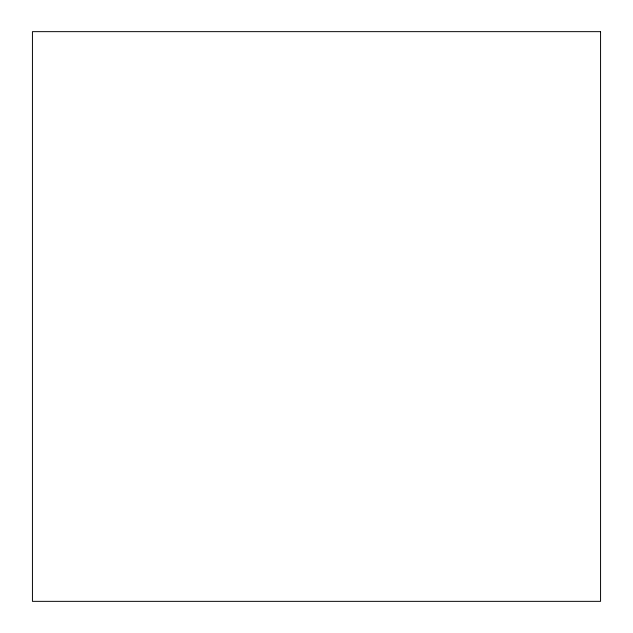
<?xml version="1.0" encoding="UTF-8"?>
<svg xmlns="http://www.w3.org/2000/svg" width="633" height="633" viewBox="0 0 633 633"><rect width="100%" height="100%" fill="white"/><g stroke="black" fill="none" stroke-linecap="round" stroke-linejoin="round"><path stroke-width="0.95" d="M600.559 31.65L32.441 31.65L32.441 601.35L600.559 601.35L600.559 31.65"/></g></svg>
